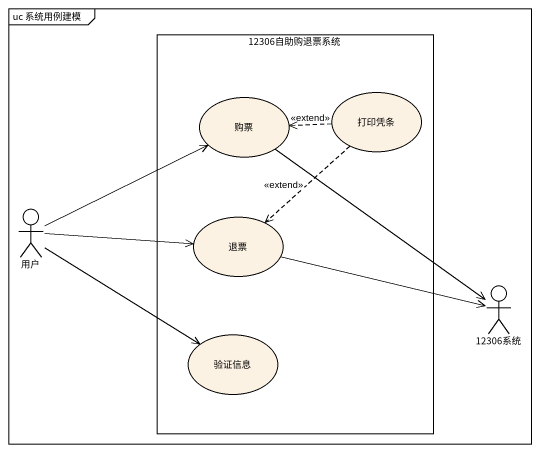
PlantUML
@startuml
mainframe uc 系统用例建模
rectangle "12306自助购退票系统" as r12306自助购退票系统 {
  usecase 购票
  usecase 打印凭条
  usecase 退票
  usecase 验证信息
}
actor 用户
actor "12306系统" as a12306系统
打印凭条 .left.> 购票 : <<extend>>
打印凭条 ..> 退票 : <<extend>>
用户 -right-> 购票
用户 -right-> 退票
用户 -right-> 验证信息
a12306系统 <-up- 购票
a12306系统 <-left- 退票
@enduml
